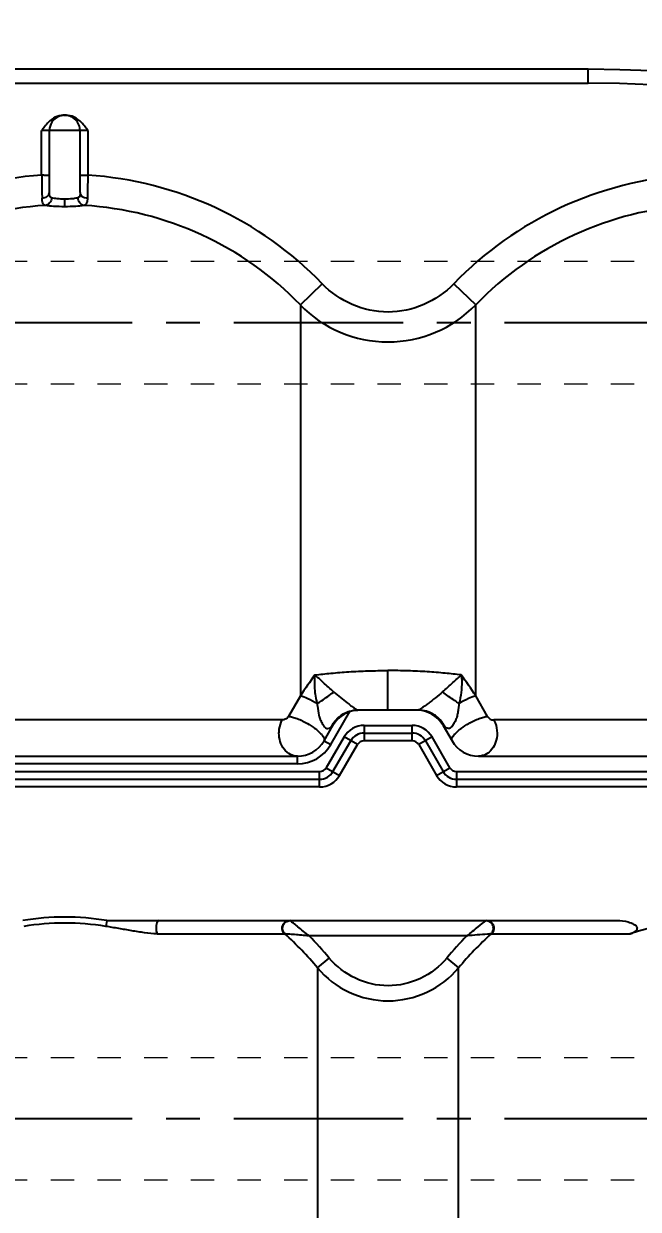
# Model space of a CAD drawing. Header units: millimetres. Extents: x 2667 to 4588, y -8940 to -2822.
# Drawn here: x 3517.1 to 3557.2, y -6217.6 to -6140.2 of the extents above; entities that cross this region are included whole.
import ezdxf

# ---------------------------------------------------------------- set-up
doc = ezdxf.new("R2010")
doc.units = ezdxf.units.MM
doc.header["$LTSCALE"] = 16.335
doc.header["$PDMODE"] = 3
doc.header["$PDSIZE"] = 8
doc.linetypes.add('CENTER', pattern=[0.6, 0.375, -0.075, 0.075, -0.075])
doc.linetypes.add('HIDDEN', pattern=[0.2, 0.1, -0.1])
doc.layers.get('0').update_dxf_attribs({"linetype": 'CONTINUOUS'})
doc.layers.get('Defpoints').update_dxf_attribs({"linetype": 'CONTINUOUS'})
doc.layers.add('cool', color=153, linetype='HIDDEN', lineweight=9)
doc.layers.add('dim', color=82, linetype='CONTINUOUS', lineweight=9)
doc.layers.add('DEFAULT_2', color=8, linetype='HIDDEN')
doc.styles.get("Standard").update_dxf_attribs({"font": 'txt', "width": 0.85})
doc.dimstyles.new('mold', dxfattribs={"dimtxt": 10, "dimasz": 5, "dimexe": 0, "dimexo": 0, "dimgap": 0, "dimtad": 1, "dimzin": 1, "dimdsep": 46, "dimtxsty": 'Standard', "dimcen": 0, "dimclrd": 4, "dimclre": 4, "dimclrt": 6, "dimazin": 0, "dimtfac": 1, "dimtofl": 0, "dimtmove": 0, "dimatfit": 3, "dimfxl": 0, "dimarcsym": 0})

# ---------------------------------------------------------------- blocks, each defined once
blk = doc.blocks.new('02')
at = {"color": 1, "linetype": 'CENTER', "ltscale": 1.803734}
blk.add_line((2807.465, 2890.507), (3167.465, 2890.507), dxfattribs=at)
at = {"layer": 'cool', "ltscale": 0.932966}
for p, q in [((2818.675, 2894.507), (3156.255, 2894.507)), ((2818.675, 2886.507), (3156.255, 2886.507))]:
    blk.add_line(p, q, dxfattribs=at)
blk = doc.blocks.new('*D389')
at = {"layer": 'Defpoints', "color": 0}
for p in [(3661.445, -6211.677), (3682.705, -6211.677), (3498.666, -6241.677)]:
    blk.add_point(p, dxfattribs=at)
at = {"layer": 'dim', "color": 4, "lineweight": -2}
blk.add_line((3661.445, -6211.677), (3700.555, -6211.677), dxfattribs=at)
at = {"layer": 'dim', "color": 6, "insert": (3691.63, -6208.677), "char_height": 6, "attachment_point": 5}
blk.add_mtext('30.00', dxfattribs=at)
blk = doc.blocks.new('*D390')
at = {"layer": 'Defpoints', "color": 0}
for p in [(3674.041, -6159.677), (3682.705, -6159.677), (3498.666, -6241.677)]:
    blk.add_point(p, dxfattribs=at)
at = {"layer": 'dim', "color": 4, "lineweight": -2}
blk.add_line((3674.041, -6159.677), (3701.405, -6159.677), dxfattribs=at)
at = {"layer": 'dim', "color": 6, "insert": (3692.055, -6156.677), "char_height": 6, "attachment_point": 5}
blk.add_mtext('82.00', dxfattribs=at)
blk = doc.blocks.new('*D391')
at = {"layer": 'Defpoints', "color": 0}
for p in [(3657.466, -6121.677), (3682.705, -6121.677), (3498.666, -6241.677)]:
    blk.add_point(p, dxfattribs=at)
at = {"layer": 'dim', "color": 4, "lineweight": -2}
blk.add_line((3657.466, -6121.677), (3703.955, -6121.677), dxfattribs=at)
at = {"layer": 'dim', "color": 6, "insert": (3693.33, -6118.677), "char_height": 6, "attachment_point": 5}
blk.add_mtext('120.00', dxfattribs=at)
blk = doc.blocks.new('*D398')
at = {"layer": 'Defpoints', "color": 0}
for p in [(3648.666, -6089.306), (3648.666, -6112.877), (3498.666, -6241.677)]:
    blk.add_point(p, dxfattribs=at)
at = {"layer": 'dim', "color": 4, "lineweight": -2}
blk.add_line((3648.666, -6112.877), (3648.666, -6068.056), dxfattribs=at)
at = {"layer": 'dim', "color": 6, "insert": (3645.666, -6078.681), "char_height": 6, "attachment_point": 5, "rotation": 90}
blk.add_mtext('150.00', dxfattribs=at)

msp = doc.modelspace()

# ---------------------------------------------------------------- linework, layer by layer
at = {"color": 7, "linetype": 'Continuous'}
for p, q in [((3553.941, -6143.142), (3442.386, -6143.142)), ((3553.941, -6144.042), (3553.941, -6143.142)), ((3442.386, -6144.042), (3553.941, -6144.042)), ((3519.685, -6146.14), (3519.857, -6146.14)), ((3518.263, -6150.057), (3518.263, -6147.145)), ((3521.278, -6147.145), (3518.263, -6147.145)), ((3518.766, -6151.184), (3518.766, -6147.145)), ((3520.776, -6151.183), (3520.776, -6147.145)), ((3521.278, -6147.145), (3521.278, -6150.057)), ((3518.399, -6150.057), (3518.263, -6150.057)), ((3520.776, -6150.057), (3521.278, -6150.057)), ((3521.278, -6150.057), (3521.26, -6151.127)), ((3518.281, -6151.127), (3518.282, -6151.198)), ((3518.282, -6151.198), (3518.289, -6151.557)), ((3519.771, -6152.115), (3519.771, -6151.621)), ((3521.259, -6151.197), (3521.253, -6151.557)), ((3521.26, -6151.127), (3521.259, -6151.197)), ((3535.152, -6158.532), (3536.583, -6157.153)), ((3545.168, -6157.153), (3546.599, -6158.532)), ((3535.152, -6158.532), (3535.152, -6184.065)), ((3546.599, -6184.057), (3546.599, -6158.532)), ((3535.152, -6184.065), (3534.378, -6185.406)), ((3547.378, -6185.406), (3546.599, -6184.057)), ((3518.833, -6185.641), (3504.389, -6185.641)), ((3519.771, -6185.641), (3518.833, -6185.641)), ((3533.971, -6185.641), (3519.771, -6185.641)), ((3537.138, -6187.251), (3538.383, -6185.095)), ((3542.862, -6184.99), (3538.896, -6184.99)), ((3560.578, -6185.641), (3547.784, -6185.641)), ((3536.703, -6187), (3537.283, -6185.995)), ((3539.314, -6185.995), (3539.314, -6187)), ((3539.314, -6185.995), (3542.442, -6185.995)), ((3539.314, -6186.498), (3542.442, -6186.498)), ((3542.442, -6187), (3542.442, -6185.995)), ((3544.473, -6185.995), (3545.054, -6187)), ((3536.703, -6187), (3537.138, -6187.251)), ((3538.008, -6186.749), (3536.848, -6188.759)), ((3537.283, -6189.01), (3538.443, -6187)), ((3537.718, -6189.261), (3538.878, -6187.251)), ((3538.878, -6187.251), (3538.008, -6186.749)), ((3542.442, -6187), (3539.314, -6187)), ((3543.748, -6186.749), (3542.878, -6187.251)), ((3542.878, -6187.251), (3544.038, -6189.261)), ((3543.313, -6187), (3544.473, -6189.01)), ((3544.908, -6188.759), (3543.748, -6186.749)), ((3462.37, -6188.005), (3534.962, -6188.005)), ((3534.962, -6188.508), (3534.962, -6188.005)), ((3546.794, -6188.005), (3579.066, -6188.005)), ((3534.962, -6188.508), (3462.37, -6188.508)), ((3536.848, -6188.759), (3537.718, -6189.261)), ((3544.038, -6189.261), (3544.908, -6188.759)), ((3460.919, -6189.01), (3536.412, -6189.01)), ((3460.919, -6189.513), (3536.412, -6189.513)), ((3536.412, -6190.015), (3536.412, -6189.01)), ((3545.344, -6189.01), (3545.344, -6190.015)), ((3545.344, -6189.01), (3579.066, -6189.01)), ((3545.344, -6189.513), (3579.066, -6189.513)), ((3536.412, -6190.015), (3460.919, -6190.015)), ((3579.066, -6190.015), (3545.344, -6190.015)), ((3522.512, -6198.739), (3522.449, -6199.121)), ((3525.941, -6198.739), (3555.811, -6198.739)), ((3525.8, -6199.612), (3534.128, -6199.612)), ((3547.623, -6199.612), (3556.681, -6199.612)), ((3546.029, -6199.744), (3535.723, -6199.744)), ((3536.271, -6201.83), (3537.039, -6201.19)), ((3544.713, -6201.19), (3545.481, -6201.83)), ((3536.271, -6201.83), (3536.271, -6229.315)), ((3545.481, -6229.315), (3545.481, -6201.83))]:
    msp.add_line(p, q, dxfattribs=at)
for centre, radius, start, end in [((3553.941, -6223.612), 80.47, 0, 90), ((3553.941, -6223.612), 79.57, 0, 90), ((3519.771, -6147.145), 1.005, 112.5, 180), ((3519.771, -6147.145), 1.005, 0, 67.5), ((3519.771, -6173.362), 23.354, 93.70101, 136.0457), ((3519.771, -6173.362), 23.354, 43.95431, 86.29888), ((3561.981, -6173.362), 23.354, 93.70101, 136.04569), ((3519.771, -6173.362), 21.367, 93.38187, 136.04569), ((3519.771, -6173.362), 21.367, 43.95431, 86.61814), ((3561.981, -6173.362), 21.367, 93.38187, 136.04569), ((3540.87, -6152.943), 8.004, 224.28995, 315.71054), ((3598.181, -6226.492), 75.978, 144.79907, 146.05385), ((3483.81, -6226.323), 75.69, 33.94584, 35.19809), ((3539.024, -6187), 2.01, 90, 150), ((3542.733, -6187), 2.01, 30, 90), ((3547.785, -6185.171), 0.47, 209.99711, 269.98396), ((3539.314, -6187.503), 1.508, 90, 150), ((3539.314, -6187.503), 1.005, 90, 150), ((3542.442, -6187.503), 1.508, 30, 90), ((3542.442, -6187.503), 1.005, 30, 90), ((3534.962, -6185.995), 2.01, 270, 329.99855), ((3534.962, -6185.995), 2.513, 270, 330), ((3539.314, -6187.503), 0.502, 90, 150), ((3542.442, -6187.503), 0.502, 30, 90), ((3546.794, -6185.995), 2.01, 210, 270), ((3536.412, -6188.508), 0.502, 270.00065, 330), ((3545.344, -6188.508), 0.502, 210, 270), ((3536.412, -6188.508), 1.005, 270, 330), ((3536.412, -6188.508), 1.508, 270, 330), ((3545.344, -6188.508), 1.508, 210, 270), ((3545.344, -6188.508), 1.005, 210, 270), ((3519.771, -6215.572), 17.055, 80.76126, 99.24756), ((3519.771, -6215.572), 16.668, 80.7535, 99.24719), ((3561.981, -6215.572), 16.817, 344.50485, 108.36798), ((3519.771, -6215.572), 21.474, 39.79009, 47.99589), ((3561.981, -6215.572), 21.474, 132.00411, 140.20991), ((3519.771, -6215.572), 22.472, 39.79009, 44.77798), ((3561.981, -6215.572), 22.472, 135.22202, 140.20991)]:
    msp.add_arc(centre, radius, start, end, dxfattribs=at)
for points, knots in [([(3519.685, -6146.14), (3519.501, -6146.14), (3519.129, -6146.233), (3518.832, -6146.463), (3518.703, -6146.593)], [0, 0, 0, 0, 0.499971, 1, 1, 1, 1]), ([(3518.263, -6150.057), (3518.265, -6150.15), (3518.271, -6150.507), (3518.277, -6150.864), (3518.281, -6151.127)], [0, 0, 0, 0, 0.262443, 1, 1, 1, 1]), ([(3518.399, -6150.057), (3518.448, -6150.057), (3518.518, -6150.057), (3518.606, -6150.057), (3518.661, -6150.057), (3518.703, -6150.056), (3518.737, -6150.059), (3518.752, -6150.054), (3518.766, -6150.058), (3518.766, -6150.056)], [0, 0, 0, 0, 0.400678, 0.573877, 0.721818, 0.841072, 0.928451, 0.981877, 1, 1, 1, 1]), ([(3518.289, -6151.557), (3518.351, -6151.554), (3518.472, -6151.533), (3518.629, -6151.453), (3518.738, -6151.332), (3518.766, -6151.231), (3518.766, -6151.183)], [0, 0, 0, 0, 0.282534, 0.546845, 0.783886, 1, 1, 1, 1]), ([(3518.51, -6152.033), (3518.473, -6152.022), (3518.4, -6151.985), (3518.329, -6151.874), (3518.296, -6151.726), (3518.289, -6151.617), (3518.289, -6151.557)], [0, 0, 0, 0, 0.204932, 0.418284, 0.678534, 1, 1, 1, 1]), ([(3518.911, -6151.537), (3518.905, -6151.656), (3518.825, -6151.884), (3518.616, -6152.017), (3518.51, -6152.033)], [0, 0, 0, 0, 0.527631, 1, 1, 1, 1]), ([(3518.911, -6151.537), (3518.884, -6151.53), (3518.831, -6151.498), (3518.787, -6151.411), (3518.768, -6151.304), (3518.766, -6151.225), (3518.766, -6151.183)], [0, 0, 0, 0, 0.204317, 0.425081, 0.69068, 1, 1, 1, 1]), ([(3519.771, -6151.621), (3519.606, -6151.62), (3519.318, -6151.607), (3519.029, -6151.572), (3518.911, -6151.537)], [0, 0, 0, 0, 0.572434, 1, 1, 1, 1]), ([(3520.405, -6151.582), (3520.358, -6151.588), (3520.148, -6151.613), (3519.935, -6151.621), (3519.771, -6151.621)], [0, 0, 0, 0, 0.224092, 1, 1, 1, 1]), ([(3520.631, -6151.537), (3520.615, -6151.541), (3520.541, -6151.56), (3520.465, -6151.573), (3520.405, -6151.582)], [0, 0, 0, 0, 0.2145, 1, 1, 1, 1]), ([(3520.776, -6151.183), (3520.776, -6151.228), (3520.773, -6151.309), (3520.753, -6151.418), (3520.707, -6151.501), (3520.656, -6151.53), (3520.631, -6151.537)], [0, 0, 0, 0, 0.329155, 0.595033, 0.805753, 1, 1, 1, 1]), ([(3521.031, -6152.033), (3520.926, -6152.017), (3520.716, -6151.884), (3520.637, -6151.656), (3520.631, -6151.537)], [0, 0, 0, 0, 0.472372, 1, 1, 1, 1]), ([(3520.776, -6151.183), (3520.776, -6151.231), (3520.804, -6151.332), (3520.913, -6151.453), (3521.07, -6151.533), (3521.191, -6151.554), (3521.253, -6151.557)], [0, 0, 0, 0, 0.216116, 0.453175, 0.717486, 1, 1, 1, 1]), ([(3521.253, -6151.557), (3521.253, -6151.617), (3521.246, -6151.727), (3521.212, -6151.873), (3521.142, -6151.985), (3521.068, -6152.022), (3521.031, -6152.033)], [0, 0, 0, 0, 0.321357, 0.581838, 0.794667, 1, 1, 1, 1]), ([(3519.771, -6152.115), (3519.529, -6152.115), (3519.108, -6152.102), (3518.687, -6152.067), (3518.51, -6152.033)], [0, 0, 0, 0, 0.573291, 1, 1, 1, 1]), ([(3521.031, -6152.033), (3520.855, -6152.067), (3520.433, -6152.102), (3520.012, -6152.115), (3519.771, -6152.115)], [0, 0, 0, 0, 0.426798, 1, 1, 1, 1]), ([(3545.168, -6157.153), (3544.617, -6157.724), (3543.268, -6158.649), (3540.876, -6159.167), (3538.484, -6158.648), (3537.135, -6157.724), (3536.583, -6157.153)], [0, 0, 0, 0, 0.250075, 0.500024, 0.749963, 1, 1, 1, 1]), ([(3536.097, -6182.695), (3536.446, -6182.658), (3537.183, -6182.577), (3538.34, -6182.486), (3539.582, -6182.428), (3540.435, -6182.413), (3540.87, -6182.417)], [0, 0, 0, 0, 0.220331, 0.46481, 0.727306, 1, 1, 1, 1]), ([(3540.864, -6184.99), (3540.862, -6184.99), (3540.864, -6184.982), (3540.862, -6184.971), (3540.863, -6184.95), (3540.861, -6184.908), (3540.861, -6184.834), (3540.86, -6184.726), (3540.86, -6184.59), (3540.86, -6184.431), (3540.86, -6184.251), (3540.86, -6183.981), (3540.86, -6183.625), (3540.861, -6183.196), (3540.863, -6182.792), (3540.864, -6182.535), (3540.865, -6182.417)], [0, 0, 0, 0, 0.001681, 0.006526, 0.01449, 0.02553, 0.056641, 0.099231, 0.152287, 0.214736, 0.285211, 0.362157, 0.528825, 0.700301, 0.862124, 1, 1, 1, 1]), ([(3545.661, -6182.695), (3545.31, -6182.659), (3544.571, -6182.578), (3543.41, -6182.485), (3542.164, -6182.427), (3541.307, -6182.413), (3540.87, -6182.417)], [0, 0, 0, 0, 0.220194, 0.464696, 0.727256, 1, 1, 1, 1]), ([(3536.097, -6182.695), (3536.059, -6182.99), (3536.058, -6183.626), (3536.167, -6184.251), (3536.25, -6184.573)], [0, 0, 0, 0, 0.472314, 1, 1, 1, 1]), ([(3537.333, -6183.814), (3537.102, -6183.608), (3536.689, -6183.235), (3536.282, -6182.858), (3536.096, -6182.695)], [0, 0, 0, 0, 0.556378, 1, 1, 1, 1]), ([(3544.435, -6183.806), (3544.664, -6183.602), (3544.985, -6183.306), (3545.396, -6182.937), (3545.578, -6182.774), (3545.661, -6182.695)], [0, 0, 0, 0, 0.556202, 0.792768, 1, 1, 1, 1]), ([(3545.661, -6182.695), (3545.676, -6182.839), (3545.716, -6183.464), (3545.634, -6184.095), (3545.511, -6184.561)], [0, 0, 0, 0, 0.230227, 1, 1, 1, 1]), ([(3536.25, -6184.573), (3536.048, -6184.459), (3535.69, -6184.273), (3535.317, -6184.112), (3535.152, -6184.065)], [0, 0, 0, 0, 0.574824, 1, 1, 1, 1]), ([(3536.25, -6184.573), (3536.347, -6184.512), (3536.715, -6184.27), (3537.076, -6184.015), (3537.333, -6183.814)], [0, 0, 0, 0, 0.260207, 1, 1, 1, 1]), ([(3537.333, -6183.814), (3537.474, -6183.938), (3537.765, -6184.178), (3538.06, -6184.413), (3538.212, -6184.527)], [0, 0, 0, 0, 0.497238, 1, 1, 1, 1]), ([(3544.435, -6183.806), (3544.289, -6183.943), (3544.052, -6184.131), (3543.737, -6184.38), (3543.503, -6184.561), (3543.282, -6184.725), (3543.094, -6184.855), (3542.967, -6184.941), (3542.896, -6184.98), (3542.871, -6184.99), (3542.862, -6184.99)], [0, 0, 0, 0, 0.304469, 0.459229, 0.61122, 0.753816, 0.87628, 0.96065, 0.985337, 1, 1, 1, 1]), ([(3545.511, -6184.561), (3545.415, -6184.5), (3545.048, -6184.26), (3544.69, -6184.007), (3544.435, -6183.806)], [0, 0, 0, 0, 0.260276, 1, 1, 1, 1]), ([(3546.599, -6184.057), (3546.436, -6184.105), (3546.067, -6184.264), (3545.712, -6184.448), (3545.511, -6184.561)], [0, 0, 0, 0, 0.425192, 1, 1, 1, 1]), ([(3536.265, -6184.742), (3536.29, -6184.94), (3536.333, -6185.236), (3536.441, -6185.616), (3536.552, -6185.829), (3536.647, -6185.981), (3536.716, -6186.078), (3536.788, -6186.154), (3536.895, -6186.202), (3537.029, -6186.193), (3537.119, -6186.146), (3537.157, -6186.117)], [0, 0, 0, 0, 0.311459, 0.466568, 0.614165, 0.683263, 0.746466, 0.800264, 0.845384, 0.924817, 1, 1, 1, 1]), ([(3538.212, -6184.527), (3538.292, -6184.588), (3538.443, -6184.698), (3538.622, -6184.828), (3538.745, -6184.911), (3538.814, -6184.955), (3538.863, -6184.976), (3538.888, -6184.99), (3538.896, -6184.99)], [0, 0, 0, 0, 0.365326, 0.677288, 0.802286, 0.901908, 0.970787, 1, 1, 1, 1]), ([(3545.495, -6184.724), (3545.482, -6184.823), (3545.456, -6185.023), (3545.403, -6185.32), (3545.337, -6185.562), (3545.255, -6185.74), (3545.185, -6185.862), (3545.113, -6185.974), (3545.046, -6186.075), (3544.974, -6186.155), (3544.865, -6186.205), (3544.73, -6186.193), (3544.639, -6186.147), (3544.6, -6186.118)], [0, 0, 0, 0, 0.15476, 0.310523, 0.465521, 0.540361, 0.61275, 0.682001, 0.745846, 0.80011, 0.845264, 0.925246, 1, 1, 1, 1]), ([(3533.758, -6186.498), (3533.758, -6186.411), (3533.777, -6186.115), (3533.87, -6185.824), (3533.971, -6185.641)], [0, 0, 0, 0, 0.293264, 1, 1, 1, 1]), ([(3534.378, -6185.406), (3534.351, -6185.448), (3534.292, -6185.523), (3534.153, -6185.611), (3534.04, -6185.64), (3533.971, -6185.641)], [0, 0, 0, 0, 0.306378, 0.57824, 1, 1, 1, 1]), ([(3534.378, -6185.406), (3534.463, -6185.412), (3534.652, -6185.448), (3535.074, -6185.586), (3535.396, -6185.745), (3535.614, -6185.871)], [0, 0, 0, 0, 0.192513, 0.432756, 1, 1, 1, 1]), ([(3537.157, -6186.117), (3537.183, -6186.063), (3537.298, -6185.846), (3537.453, -6185.65), (3537.586, -6185.522)], [0, 0, 0, 0, 0.244622, 1, 1, 1, 1]), ([(3538.192, -6185.129), (3538.249, -6185.106), (3538.476, -6185.027), (3538.717, -6184.99), (3538.896, -6184.99)], [0, 0, 0, 0, 0.256768, 1, 1, 1, 1]), ([(3543.573, -6185.133), (3543.516, -6185.109), (3543.287, -6185.029), (3543.042, -6184.99), (3542.862, -6184.99)], [0, 0, 0, 0, 0.255941, 1, 1, 1, 1]), ([(3544.6, -6186.118), (3544.574, -6186.064), (3544.461, -6185.849), (3544.308, -6185.655), (3544.176, -6185.527)], [0, 0, 0, 0, 0.243742, 1, 1, 1, 1]), ([(3546.142, -6185.871), (3546.36, -6185.745), (3546.682, -6185.586), (3547.103, -6185.448), (3547.293, -6185.412), (3547.378, -6185.406)], [0, 0, 0, 0, 0.567216, 0.807457, 1, 1, 1, 1]), ([(3547.785, -6185.641), (3547.819, -6185.703), (3547.944, -6185.971), (3547.998, -6186.272), (3547.998, -6186.498)], [0, 0, 0, 0, 0.238317, 1, 1, 1, 1]), ([(3534.962, -6188.005), (3534.806, -6188.005), (3534.468, -6187.919), (3534.061, -6187.56), (3533.812, -6187.056), (3533.758, -6186.68), (3533.758, -6186.498)], [0, 0, 0, 0, 0.220374, 0.472284, 0.742204, 1, 1, 1, 1]), ([(3535.614, -6185.871), (3535.781, -6185.967), (3536.017, -6186.12), (3536.297, -6186.344), (3536.468, -6186.502), (3536.598, -6186.653), (3536.699, -6186.802), (3536.736, -6186.942), (3536.703, -6187)], [0, 0, 0, 0, 0.353473, 0.514834, 0.658335, 0.779771, 0.876608, 1, 1, 1, 1]), ([(3537.157, -6186.117), (3537.185, -6186.095), (3537.23, -6186.057), (3537.271, -6186.015), (3537.283, -6185.995)], [0, 0, 0, 0, 0.612576, 1, 1, 1, 1]), ([(3544.473, -6185.995), (3544.485, -6186.015), (3544.527, -6186.058), (3544.571, -6186.096), (3544.6, -6186.118)], [0, 0, 0, 0, 0.387189, 1, 1, 1, 1]), ([(3545.054, -6187), (3545.02, -6186.942), (3545.057, -6186.802), (3545.158, -6186.653), (3545.289, -6186.502), (3545.459, -6186.344), (3545.74, -6186.12), (3545.975, -6185.967), (3546.142, -6185.871)], [0, 0, 0, 0, 0.123394, 0.220233, 0.341673, 0.485184, 0.646545, 1, 1, 1, 1]), ([(3547.998, -6186.498), (3547.998, -6186.699), (3547.938, -6187.077), (3547.684, -6187.564), (3547.299, -6187.912), (3546.962, -6188.005), (3546.794, -6188.005)], [0, 0, 0, 0, 0.284986, 0.529392, 0.763514, 1, 1, 1, 1]), ([(3522.509, -6198.738), (3522.797, -6198.738), (3523.941, -6198.738), (3525.085, -6198.738), (3525.94, -6198.739)], [0, 0, 0, 0, 0.252135, 1, 1, 1, 1]), ([(3525.94, -6198.739), (3525.87, -6198.739), (3525.782, -6198.883), (3525.742, -6199.061), (3525.732, -6199.187), (3525.733, -6199.252)], [0, 0, 0, 0, 0.364682, 0.662557, 1, 1, 1, 1]), ([(3533.967, -6199.241), (3533.967, -6199.122), (3534.041, -6198.925), (3534.253, -6198.769), (3534.393, -6198.739), (3534.462, -6198.739)], [0, 0, 0, 0, 0.463181, 0.733044, 1, 1, 1, 1]), ([(3534.141, -6199.615), (3534.072, -6199.549), (3533.974, -6199.367), (3534.002, -6199.063), (3534.185, -6198.818), (3534.379, -6198.748), (3534.475, -6198.745)], [0, 0, 0, 0, 0.247094, 0.49993, 0.752799, 1, 1, 1, 1]), ([(3535.723, -6199.744), (3535.597, -6199.64), (3535.352, -6199.438), (3535.05, -6199.193), (3534.821, -6199.015), (3534.675, -6198.9), (3534.562, -6198.812), (3534.501, -6198.76), (3534.475, -6198.745)], [0, 0, 0, 0, 0.305006, 0.596277, 0.730277, 0.84993, 0.944084, 1, 1, 1, 1]), ([(3546.029, -6199.744), (3546.274, -6199.541), (3546.685, -6199.202), (3547.108, -6198.878), (3547.277, -6198.745)], [0, 0, 0, 0, 0.596475, 1, 1, 1, 1]), ([(3547.611, -6199.615), (3547.68, -6199.549), (3547.778, -6199.367), (3547.751, -6199.062), (3547.567, -6198.817), (3547.372, -6198.748), (3547.277, -6198.745)], [0, 0, 0, 0, 0.247035, 0.49995, 0.75291, 1, 1, 1, 1]), ([(3547.29, -6198.739), (3547.36, -6198.739), (3547.502, -6198.77), (3547.716, -6198.931), (3547.788, -6199.132), (3547.785, -6199.252)], [0, 0, 0, 0, 0.26774, 0.538038, 1, 1, 1, 1]), ([(3555.811, -6198.738), (3556.063, -6198.738), (3556.378, -6198.774), (3556.743, -6198.888), (3556.961, -6198.98), (3557.15, -6199.121), (3557.15, -6199.241)], [0, 0, 0, 0, 0.504773, 0.631269, 0.757725, 1, 1, 1, 1]), ([(3525.8, -6199.612), (3525.527, -6199.609), (3524.972, -6199.545), (3524.14, -6199.409), (3523.297, -6199.263), (3522.733, -6199.164), (3522.449, -6199.121)], [0, 0, 0, 0, 0.242298, 0.492903, 0.746045, 1, 1, 1, 1]), ([(3525.733, -6199.252), (3525.733, -6199.286), (3525.739, -6199.408), (3525.764, -6199.531), (3525.8, -6199.612)], [0, 0, 0, 0, 0.274223, 1, 1, 1, 1]), ([(3534.128, -6199.612), (3534.078, -6199.565), (3533.995, -6199.449), (3533.967, -6199.31), (3533.967, -6199.241)], [0, 0, 0, 0, 0.499178, 1, 1, 1, 1]), ([(3535.723, -6199.744), (3535.562, -6199.726), (3535.247, -6199.7), (3534.861, -6199.667), (3534.573, -6199.646), (3534.39, -6199.632), (3534.248, -6199.621), (3534.169, -6199.619), (3534.141, -6199.615)], [0, 0, 0, 0, 0.305559, 0.597377, 0.731456, 0.851353, 0.945619, 1, 1, 1, 1]), ([(3547.611, -6199.615), (3547.532, -6199.621), (3547.004, -6199.655), (3546.477, -6199.701), (3546.029, -6199.744)], [0, 0, 0, 0, 0.148832, 1, 1, 1, 1]), ([(3547.785, -6199.252), (3547.783, -6199.32), (3547.753, -6199.455), (3547.673, -6199.567), (3547.624, -6199.612)], [0, 0, 0, 0, 0.501199, 1, 1, 1, 1]), ([(3556.681, -6199.612), (3556.781, -6199.579), (3556.963, -6199.51), (3557.15, -6199.342), (3557.15, -6199.241)], [0, 0, 0, 0, 0.509135, 1, 1, 1, 1]), ([(3544.713, -6201.19), (3544.25, -6201.747), (3543.058, -6202.657), (3540.876, -6203.174), (3538.694, -6202.656), (3537.502, -6201.747), (3537.039, -6201.19)], [0, 0, 0, 0, 0.250035, 0.49999, 0.749949, 1, 1, 1, 1]), ([(3536.271, -6201.83), (3536.829, -6202.495), (3538.25, -6203.598), (3540.008, -6203.987), (3540.876, -6203.987)], [0, 0, 0, 0, 0.499976, 1, 1, 1, 1]), ([(3540.876, -6203.987), (3541.744, -6203.987), (3543.502, -6203.598), (3544.923, -6202.495), (3545.481, -6201.83)], [0, 0, 0, 0, 0.500023, 1, 1, 1, 1])]:
    msp.add_open_spline(points, degree=3, knots=knots, dxfattribs=at)
for points in [[(3520.375, -6146.258), (3520.214, -6146.183), (3520.034, -6146.14), (3519.857, -6146.14)], [(3520.86, -6146.614), (3520.72, -6146.47), (3520.557, -6146.343), (3520.375, -6146.258)], [(3518.447, -6146.891), (3518.384, -6146.974), (3518.324, -6147.059), (3518.263, -6147.145)], [(3518.703, -6146.593), (3518.61, -6146.686), (3518.526, -6146.787), (3518.447, -6146.891)], [(3521.096, -6146.893), (3521.022, -6146.796), (3520.945, -6146.701), (3520.86, -6146.614)], [(3521.278, -6147.145), (3521.218, -6147.06), (3521.158, -6146.975), (3521.096, -6146.893)], [(3536.25, -6184.573), (3536.254, -6184.63), (3536.259, -6184.686), (3536.265, -6184.742)], [(3545.511, -6184.561), (3545.506, -6184.615), (3545.501, -6184.67), (3545.495, -6184.724)], [(3537.586, -6185.522), (3537.76, -6185.355), (3537.969, -6185.219), (3538.192, -6185.129)], [(3544.176, -6185.527), (3544.004, -6185.36), (3543.796, -6185.223), (3543.573, -6185.133)]]:
    msp.add_open_spline(points, degree=3, dxfattribs=at)
at = {"layer": 'DEFAULT_2', "color": 8, "linetype": 'HIDDEN'}
msp.add_arc((3519.771, -6147.145), 1.005, 67.5, 112.5, dxfattribs=at)

# ---------------------------------------------------------------- block references
for p in [(511.201, -9050.184), (511.201, -9102.184)]:
    msp.add_blockref('02', p)

# ---------------------------------------------------------------- dimensions: what is measured, and where the dimension line sits
at = {"layer": 'dim'}
for feature_location, offset, dtype, picture, middle in [((3648.666, -6112.877), (0, 23.571), 1, '*D398', (3645.666, -6078.681)), ((3657.466, -6121.677), (25.239, 0), 0, '*D391', (3693.33, -6118.677)), ((3674.041, -6159.677), (8.664, 0), 0, '*D390', (3692.055, -6156.677)), ((3661.445, -6211.677), (21.26, 0), 0, '*D389', (3691.63, -6208.677))]:
    dim = msp.add_ordinate_dim(feature_location=feature_location, offset=offset, dtype=dtype, origin=(3498.666, -6241.677), dimstyle='mold', override={"dimtxt": 6, "dimasz": 2}, dxfattribs=at)
    dim.commit()
    dim.dimension.update_dxf_attribs({"geometry": picture, "text_midpoint": middle})

doc.saveas('drawing.dxf')
